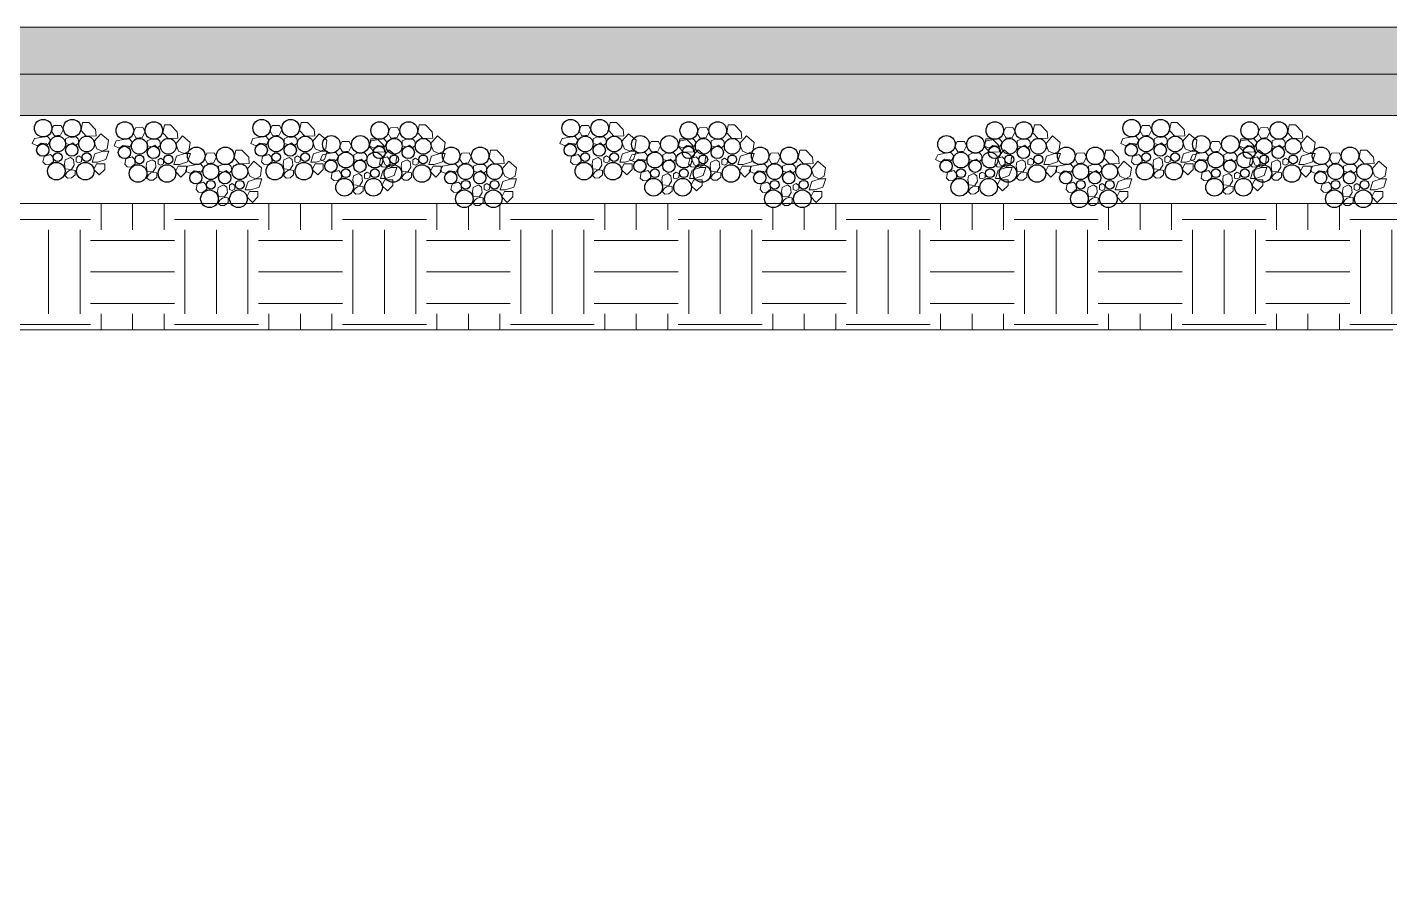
# Model space of a CAD drawing. Header units: feet. Extents: x -21894 to -15366, y -14204 to -9109.
# Drawn here: x -21274.703 to -21272.771, y -11071.77 to -11070.549 of the extents above; entities that cross this region are included whole.
import ezdxf

# ---------------------------------------------------------------- set-up
doc = ezdxf.new("R2010")
doc.units = ezdxf.units.FT
doc.header["$MEASUREMENT"] = 0
doc.linetypes.add('CENTERX2', pattern=[4, 2.5, -0.5, 0.5, -0.5])
doc.layers.get('0').update_dxf_attribs({"color": 4, "linetype": 'CENTERX2', "lineweight": 5})
for name, color, linetype, lineweight in [('dim', 3, 'Continuous', 5), ('GRAVEL2', 4, 'CENTERX2', 5), ('hatch1', 9, 'CENTERX2', 5), ('hatch2', 6, 'CENTERX2', 5), ('pipe', 4, 'Continuous', 5), ('wall', 7, 'Continuous', 9), ('wall-outside', 7, 'Continuous', 13)]:
    doc.layers.add(name, color=color, linetype=linetype, lineweight=lineweight)
doc.layers.add('GRAVEL1', color=8, linetype='Continuous')

# ---------------------------------------------------------------- blocks, each defined once
blk = doc.blocks.new('STONE')
at = {"layer": 'GRAVEL1'}
for centre, radius in [((-0.598, 0.796), 0.399), ((0.717, 0.796), 0.399), ((-0.618, -0.199), 0.279), ((0.06, 0.08), 0.359), ((0.697, -0.199), 0.279), ((1.375, 0.08), 0.359), ((0.06, -0.517), 0.199), ((1.375, -0.517), 0.199), ((0, -1.154), 0.399), ((1.315, -1.154), 0.399)]:
    blk.add_circle(centre, radius, dxfattribs=at)

msp = doc.modelspace()

# ---------------------------------------------------------------- hatches: boundary and pattern name
at = {"layer": 'hatch1'}
h = msp.add_hatch(dxfattribs=at)
h.set_pattern_fill('AR-CONC', color=256, scale=0.01875)
h.set_pattern_definition([(50, (-5378.38912, -2181.08653), (0.1344877209, -0.011766151), [0.0140626502, -0.1546891525]), (355, (-5378.38912, -2181.08653), (-0.026016153, 0.1410375317), [0.0112501202, -0.123751322]), (100.4514445, (-5378.37791, -2181.08751), (0.1084715675, 0.1292713793), [0.0119514137, -0.1314655504]), (46.1842, (-5378.38912, -2181.04903), (0.2001098872, -0.0310351967), [0.0210939753, -0.2320337288]), (96.6356355, (-5378.37244, -2181.05162), (0.175250987, 0.1826491888), [0.0179271306, -0.1971984366]), (351.184164, (-5378.38912, -2181.04903), (0.1752509869, 0.1826491887), [0.0168751803, -0.1856269832]), (21, (-5378.37037, -2181.05841), (0.1119212679, -0.07549184846), [0.0140626502, -0.1546891525]), (326, (-5378.37037, -2181.05841), (0.0456221121, 0.1359670859), [0.0112501202, -0.123751322]), (71.4514447, (-5378.36104, -2181.0647), (0.1575433786, 0.0604752372), [0.0119514133, -0.1314655504]), (37.5, (-5378.38912, -2181.086534), (0.00227999723, 0.06241826439), [0, -0.12225130598, 0, -0.12562634203, 0, -0.124220077]), (7.5, (-5378.38912, -2181.086534), (0.0493260652, 0.073952986), [0, -0.07162576516, 0, -0.11943877593, 0, -0.04734425577]), (327.5, (-5378.43093, -2181.086534), (0.10009277605, -0.00422908363), [0, -0.04687550076, 0, -0.14625156236, 0, -0.19406457314]), (317.5, (-5378.44968, -2181.08653), (0.1093485749, 0.0187698847), [0, -0.060938151, 0, -0.09712603757, 0, -0.13781397223])])
h.paths.add_polyline_path([(-21271.16903, -11070.54861), (-21276.30776, -11070.54861), (-21276.30776, -11070.61501), (-21271.16903, -11070.61501)])
h.paths.add_polyline_path([(-21276.30776, -11070.61501), (-21276.30776, -11070.67361), (-21271.6749, -11070.67361), (-21271.55771, -11070.7908), (-21271.55771, -11071.23611), (-21271.0577, -11071.23611), (-21271.0577, -11070.61501)])
h.paths.add_polyline_path([(-21271.41318, -11070.78494, -1), (-21271.44443, -11070.78494, -1)], flags=16)
h.paths.add_polyline_path([(-21271.13192, -11070.78494, -1), (-21271.16317, -11070.78494, -1)], flags=16)
h.paths.add_polyline_path([(-21271.41318, -11071.02517, -1), (-21271.44443, -11071.02517, -1)], flags=16)
h.paths.add_polyline_path([(-21271.13192, -11071.02517, -1), (-21271.16317, -11071.02517, -1)], flags=16)
at = {"layer": 'hatch2'}
h = msp.add_hatch(dxfattribs=at)
h.set_pattern_fill('EARTH', color=256, scale=0.476138)
h.set_pattern_definition([(0, (-5378.38912, -2181.08653), (0.1190345, 0.1190345), [0.1190345, -0.1190345]), (0, (-5378.38912, -2181.0419), (0.1190345, 0.1190345), [0.1190345, -0.1190345]), (0, (-5378.38912, -2180.99726), (0.1190345, 0.1190345), [0.1190345, -0.1190345]), (90, (-5378.37424, -2180.98238), (-0.1190345, 0.1190345), [0.1190345, -0.1190345]), (90, (-5378.3296, -2180.98238), (-0.1190345, 0.1190345), [0.1190345, -0.1190345]), (90, (-5378.28496, -2180.98238), (-0.1190345, 0.1190345), [0.1190345, -0.1190345])])
h.paths.add_polyline_path([(-21271.55771, -11070.79861), (-21272.08412, -11070.79861, -0.5390924), (-21272.10492, -11070.79861), (-21272.11093, -11070.79861), (-21272.11716, -11070.80373), (-21272.12275, -11070.79861), (-21272.12521, -11070.79861, -0.5390924), (-21272.14602, -11070.79861), (-21272.44543, -11070.79861, -0.5390924), (-21272.46624, -11070.79861), (-21272.47225, -11070.79861), (-21272.47847, -11070.80373), (-21272.48407, -11070.79861), (-21272.48653, -11070.79861, -0.5390924), (-21272.50733, -11070.79861), (-21272.79846, -11070.79861, -0.5390924), (-21272.81927, -11070.79861), (-21272.82528, -11070.79861), (-21272.83151, -11070.80373), (-21272.8371, -11070.79861), (-21272.83956, -11070.79861, -0.5390924), (-21272.86037, -11070.79861), (-21273.15978, -11070.79861, -0.5390924), (-21273.18058, -11070.79861), (-21273.18659, -11070.79861), (-21273.19282, -11070.80373), (-21273.19842, -11070.79861), (-21273.20087, -11070.79861, -0.5390924), (-21273.22168, -11070.79861), (-21273.5937, -11070.79861, -0.5390924), (-21273.6145, -11070.79861), (-21273.62051, -11070.79861), (-21273.62674, -11070.80373), (-21273.63234, -11070.79861), (-21273.63479, -11070.79861, -0.5390924), (-21273.6556, -11070.79861), (-21274.03183, -11070.79861, -0.5390924), (-21274.05264, -11070.79861), (-21274.05865, -11070.79861), (-21274.06487, -11070.80373), (-21274.07047, -11070.79861), (-21274.07293, -11070.79861, -0.5390924), (-21274.09373, -11070.79861), (-21274.39315, -11070.79861, -0.5390924), (-21274.41395, -11070.79861), (-21274.41996, -11070.79861), (-21274.42619, -11070.80373), (-21274.43178, -11070.79861), (-21274.43424, -11070.79861, -0.5390924), (-21274.45505, -11070.79861), (-21274.77981, -11070.79861, -0.5390924), (-21274.80062, -11070.79861), (-21274.80663, -11070.79861), (-21274.81285, -11070.80373), (-21274.81845, -11070.79861), (-21274.82091, -11070.79861, -0.5390924), (-21274.84171, -11070.79861), (-21275.23485, -11070.79861, -0.5390924), (-21275.25565, -11070.79861), (-21275.26166, -11070.79861), (-21275.26789, -11070.80373), (-21275.27349, -11070.79861), (-21275.27594, -11070.79861, -0.5390924), (-21275.29675, -11070.79861), (-21275.59616, -11070.79861, -0.5390924), (-21275.61697, -11070.79861), (-21275.62298, -11070.79861), (-21275.62921, -11070.80373), (-21275.6348, -11070.79861), (-21275.63726, -11070.79861, -0.5390924), (-21275.65807, -11070.79861), (-21275.91912, -11070.79861, -0.5390924), (-21275.93992, -11070.79861), (-21275.94593, -11070.79861), (-21275.95216, -11070.80373), (-21275.95775, -11070.79861), (-21275.96021, -11070.79861, -0.5390924), (-21275.98102, -11070.79861), (-21276.30776, -11070.79861), (-21276.30776, -11070.97745), (-21272.76692, -11070.97745), (-21272.32996, -11071.76979), (-21269.72385, -11071.76979), (-21269.72385, -11071.10179), (-21270.13309, -11070.75551), (-21271.0577, -11070.57556), (-21271.0577, -11071.23611), (-21271.55771, -11071.23611)])

# ---------------------------------------------------------------- linework, layer by layer
at = {"layer": 'dim'}
for p, q in [((-21276.30776, -11070.79861), (-21271.55771, -11070.79861)), ((-21272.86555, -11070.79861), (-21274.62024, -11070.79861))]:
    msp.add_line(p, q, dxfattribs=at)
at = {"layer": 'GRAVEL2'}
for points in [[(-21274.61921, -11070.70295), (-21274.62661, -11070.69513), (-21274.62443, -11070.68382), (-21274.61573, -11070.68382), (-21274.60615, -11070.69339), (-21274.60528, -11070.70252)], [(-21274.30936, -11070.70295), (-21274.31676, -11070.69513), (-21274.31459, -11070.68382), (-21274.30588, -11070.68382), (-21274.2963, -11070.69339), (-21274.29543, -11070.70252)], [(-21273.87123, -11070.70295), (-21273.87863, -11070.69513), (-21273.87645, -11070.68382), (-21273.86775, -11070.68382), (-21273.85817, -11070.69339), (-21273.8573, -11070.70252)], [(-21273.076, -11070.70295), (-21273.0834, -11070.69513), (-21273.08122, -11070.68382), (-21273.07251, -11070.68382), (-21273.06294, -11070.69339), (-21273.06207, -11070.70252)], [(-21274.6819, -11070.70426), (-21274.69278, -11070.70643), (-21274.69583, -11070.71339), (-21274.68843, -11070.71686), (-21274.6832, -11070.71295), (-21274.6758, -11070.71382), (-21274.67363, -11070.71513), (-21274.67014, -11070.70817), (-21274.67406, -11070.70339)], [(-21274.65502, -11070.68768), (-21274.66535, -11070.68773), (-21274.66884, -11070.69513), (-21274.66448, -11070.70252), (-21274.65578, -11070.70165), (-21274.65186, -11070.69382)], [(-21274.59875, -11070.69947), (-21274.60833, -11070.71078), (-21274.60441, -11070.72078), (-21274.59657, -11070.72426), (-21274.58961, -11070.72078), (-21274.58787, -11070.7086)], [(-21274.53914, -11070.69094), (-21274.54947, -11070.691), (-21274.55296, -11070.69839), (-21274.5486, -11070.70578), (-21274.5399, -11070.70491), (-21274.53598, -11070.69708)], [(-21274.50333, -11070.70621), (-21274.51073, -11070.69839), (-21274.50855, -11070.68708), (-21274.49985, -11070.68708), (-21274.49027, -11070.69665), (-21274.4894, -11070.70578)], [(-21274.48287, -11070.70274), (-21274.49244, -11070.71404), (-21274.48853, -11070.72404), (-21274.48069, -11070.72752), (-21274.47373, -11070.72404), (-21274.47198, -11070.71187)], [(-21274.37205, -11070.70426), (-21274.38294, -11070.70643), (-21274.38598, -11070.71339), (-21274.37858, -11070.71686), (-21274.37336, -11070.71295), (-21274.36596, -11070.71382), (-21274.36378, -11070.71513), (-21274.3603, -11070.70817), (-21274.36422, -11070.70339)], [(-21274.34517, -11070.68768), (-21274.35551, -11070.68773), (-21274.35899, -11070.69513), (-21274.35464, -11070.70252), (-21274.34593, -11070.70165), (-21274.34201, -11070.69382)], [(-21274.2889, -11070.69947), (-21274.29848, -11070.71078), (-21274.29456, -11070.72078), (-21274.28673, -11070.72426), (-21274.27976, -11070.72078), (-21274.27802, -11070.7086)], [(-21274.17782, -11070.69094), (-21274.18816, -11070.691), (-21274.19164, -11070.69839), (-21274.18729, -11070.70578), (-21274.17858, -11070.70491), (-21274.17466, -11070.69708)], [(-21274.14201, -11070.70621), (-21274.14941, -11070.69839), (-21274.14724, -11070.68708), (-21274.13853, -11070.68708), (-21274.12895, -11070.69665), (-21274.12808, -11070.70578)], [(-21274.12155, -11070.70274), (-21274.13113, -11070.71404), (-21274.12721, -11070.72404), (-21274.11938, -11070.72752), (-21274.11241, -11070.72404), (-21274.11067, -11070.71187)], [(-21273.93392, -11070.70426), (-21273.9448, -11070.70643), (-21273.94785, -11070.71339), (-21273.94045, -11070.71686), (-21273.93522, -11070.71295), (-21273.92782, -11070.71382), (-21273.92565, -11070.71513), (-21273.92216, -11070.70817), (-21273.92608, -11070.70339)], [(-21273.90704, -11070.68768), (-21273.91738, -11070.68773), (-21273.92086, -11070.69513), (-21273.9165, -11070.70252), (-21273.9078, -11070.70165), (-21273.90388, -11070.69382)], [(-21273.85077, -11070.69947), (-21273.86035, -11070.71078), (-21273.85643, -11070.72078), (-21273.84859, -11070.72426), (-21273.84163, -11070.72078), (-21273.83989, -11070.7086)], [(-21273.73969, -11070.69094), (-21273.75002, -11070.691), (-21273.75351, -11070.69839), (-21273.74915, -11070.70578), (-21273.74045, -11070.70491), (-21273.73653, -11070.69708)], [(-21273.70388, -11070.70621), (-21273.71128, -11070.69839), (-21273.7091, -11070.68708), (-21273.7004, -11070.68708), (-21273.69082, -11070.69665), (-21273.68995, -11070.70578)], [(-21273.68342, -11070.70274), (-21273.693, -11070.71404), (-21273.68908, -11070.72404), (-21273.68124, -11070.72752), (-21273.67428, -11070.72404), (-21273.67253, -11070.71187)], [(-21273.30577, -11070.69094), (-21273.3161, -11070.691), (-21273.31959, -11070.69839), (-21273.31523, -11070.70578), (-21273.30653, -11070.70491), (-21273.30261, -11070.69708)], [(-21273.26996, -11070.70621), (-21273.27736, -11070.69839), (-21273.27518, -11070.68708), (-21273.26648, -11070.68708), (-21273.2569, -11070.69665), (-21273.25603, -11070.70578)], [(-21273.2495, -11070.70274), (-21273.25908, -11070.71404), (-21273.25516, -11070.72404), (-21273.24732, -11070.72752), (-21273.24036, -11070.72404), (-21273.23862, -11070.71187)], [(-21273.13868, -11070.70426), (-21273.14957, -11070.70643), (-21273.15261, -11070.71339), (-21273.14521, -11070.71686), (-21273.13999, -11070.71295), (-21273.13259, -11070.71382), (-21273.13041, -11070.71513), (-21273.12693, -11070.70817), (-21273.13085, -11070.70339)], [(-21273.1118, -11070.68768), (-21273.12214, -11070.68773), (-21273.12562, -11070.69513), (-21273.12127, -11070.70252), (-21273.11256, -11070.70165), (-21273.10865, -11070.69382)], [(-21273.05554, -11070.69947), (-21273.06511, -11070.71078), (-21273.06119, -11070.72078), (-21273.05336, -11070.72426), (-21273.04639, -11070.72078), (-21273.04465, -11070.7086)], [(-21272.94445, -11070.69094), (-21272.95479, -11070.691), (-21272.95827, -11070.69839), (-21272.95392, -11070.70578), (-21272.94521, -11070.70491), (-21272.94129, -11070.69708)], [(-21272.90864, -11070.70621), (-21272.91605, -11070.69839), (-21272.91387, -11070.68708), (-21272.90516, -11070.68708), (-21272.89558, -11070.69665), (-21272.89471, -11070.70578)], [(-21272.88818, -11070.70274), (-21272.89776, -11070.71404), (-21272.89384, -11070.72404), (-21272.88601, -11070.72752), (-21272.87904, -11070.72404), (-21272.8773, -11070.71187)], [(-21274.64306, -11070.7039), (-21274.64874, -11070.70655), (-21274.64856, -11070.71336), (-21274.64287, -11070.71468), (-21274.63813, -11070.7126), (-21274.63396, -11070.7162), (-21274.62979, -11070.7126), (-21274.63074, -11070.70692), (-21274.63358, -11070.7039), (-21274.64003, -11070.70465)], [(-21274.56602, -11070.70752), (-21274.5769, -11070.70969), (-21274.57995, -11070.71665), (-21274.57255, -11070.72013), (-21274.56732, -11070.71621), (-21274.55992, -11070.71708), (-21274.55774, -11070.71839), (-21274.55426, -11070.71143), (-21274.55818, -11070.70665)], [(-21274.52718, -11070.70716), (-21274.53286, -11070.70981), (-21274.53267, -11070.71662), (-21274.52699, -11070.71795), (-21274.52225, -11070.71587), (-21274.51808, -11070.71946), (-21274.51391, -11070.71587), (-21274.51486, -11070.71019), (-21274.5177, -11070.70716), (-21274.52415, -11070.70792)], [(-21274.40211, -11070.74209), (-21274.40951, -11070.73427), (-21274.40734, -11070.72296), (-21274.39863, -11070.72296), (-21274.38905, -11070.73253), (-21274.38818, -11070.74166)], [(-21274.33321, -11070.7039), (-21274.3389, -11070.70655), (-21274.33871, -11070.71336), (-21274.33302, -11070.71468), (-21274.32829, -11070.7126), (-21274.32412, -11070.7162), (-21274.31995, -11070.7126), (-21274.3209, -11070.70692), (-21274.32374, -11070.7039), (-21274.33018, -11070.70465)], [(-21274.24638, -11070.71051), (-21274.25672, -11070.71057), (-21274.2602, -11070.71796), (-21274.25585, -11070.72535), (-21274.24714, -11070.72448), (-21274.24322, -11070.71665)], [(-21274.2047, -11070.70752), (-21274.21558, -11070.70969), (-21274.21863, -11070.71665), (-21274.21123, -11070.72013), (-21274.20601, -11070.71621), (-21274.19861, -11070.71708), (-21274.19643, -11070.71839), (-21274.19295, -11070.71143), (-21274.19686, -11070.70665)], [(-21274.21057, -11070.72578), (-21274.21798, -11070.71796), (-21274.2158, -11070.70665), (-21274.20709, -11070.70665), (-21274.19751, -11070.71622), (-21274.19664, -11070.72535)], [(-21274.19011, -11070.72231), (-21274.19969, -11070.73361), (-21274.19577, -11070.74361), (-21274.18794, -11070.74709), (-21274.18097, -11070.74361), (-21274.17923, -11070.73144)], [(-21274.16586, -11070.70716), (-21274.17155, -11070.70981), (-21274.17136, -11070.71662), (-21274.16567, -11070.71795), (-21274.16094, -11070.71587), (-21274.15677, -11070.71946), (-21274.1526, -11070.71587), (-21274.15355, -11070.71019), (-21274.15639, -11070.70716), (-21274.16283, -11070.70792)], [(-21274.0408, -11070.74209), (-21274.0482, -11070.73427), (-21274.04602, -11070.72296), (-21274.03732, -11070.72296), (-21274.02774, -11070.73253), (-21274.02687, -11070.74166)], [(-21273.89508, -11070.7039), (-21273.90077, -11070.70655), (-21273.90058, -11070.71336), (-21273.89489, -11070.71468), (-21273.89015, -11070.7126), (-21273.88598, -11070.7162), (-21273.88182, -11070.7126), (-21273.88276, -11070.70692), (-21273.88561, -11070.7039), (-21273.89205, -11070.70465)], [(-21273.80825, -11070.71051), (-21273.81859, -11070.71057), (-21273.82207, -11070.71796), (-21273.81772, -11070.72535), (-21273.80901, -11070.72448), (-21273.80509, -11070.71665)], [(-21273.76657, -11070.70752), (-21273.77745, -11070.70969), (-21273.7805, -11070.71665), (-21273.7731, -11070.72013), (-21273.76787, -11070.71621), (-21273.76047, -11070.71708), (-21273.7583, -11070.71839), (-21273.75481, -11070.71143), (-21273.75873, -11070.70665)], [(-21273.77244, -11070.72578), (-21273.77984, -11070.71796), (-21273.77766, -11070.70665), (-21273.76896, -11070.70665), (-21273.75938, -11070.71622), (-21273.75851, -11070.72535)], [(-21273.75198, -11070.72231), (-21273.76156, -11070.73361), (-21273.75764, -11070.74361), (-21273.7498, -11070.74709), (-21273.74284, -11070.74361), (-21273.7411, -11070.73144)], [(-21273.72773, -11070.70716), (-21273.73341, -11070.70981), (-21273.73322, -11070.71662), (-21273.72754, -11070.71795), (-21273.7228, -11070.71587), (-21273.71863, -11070.71946), (-21273.71446, -11070.71587), (-21273.71541, -11070.71019), (-21273.71825, -11070.70716), (-21273.7247, -11070.70792)], [(-21273.60266, -11070.74209), (-21273.61007, -11070.73427), (-21273.60789, -11070.72296), (-21273.59918, -11070.72296), (-21273.5896, -11070.73253), (-21273.58873, -11070.74166)], [(-21273.37433, -11070.71051), (-21273.38467, -11070.71057), (-21273.38815, -11070.71796), (-21273.3838, -11070.72535), (-21273.37509, -11070.72448), (-21273.37117, -11070.71665)], [(-21273.33265, -11070.70752), (-21273.34353, -11070.70969), (-21273.34658, -11070.71665), (-21273.33918, -11070.72013), (-21273.33395, -11070.71621), (-21273.32655, -11070.71708), (-21273.32438, -11070.71839), (-21273.32089, -11070.71143), (-21273.32481, -11070.70665)], [(-21273.33852, -11070.72578), (-21273.34592, -11070.71796), (-21273.34375, -11070.70665), (-21273.33504, -11070.70665), (-21273.32546, -11070.71622), (-21273.32459, -11070.72535)], [(-21273.31806, -11070.72231), (-21273.32764, -11070.73361), (-21273.32372, -11070.74361), (-21273.31588, -11070.74709), (-21273.30892, -11070.74361), (-21273.30718, -11070.73144)], [(-21273.29381, -11070.70716), (-21273.29949, -11070.70981), (-21273.29931, -11070.71662), (-21273.29362, -11070.71795), (-21273.28888, -11070.71587), (-21273.28471, -11070.71946), (-21273.28054, -11070.71587), (-21273.28149, -11070.71019), (-21273.28433, -11070.70716), (-21273.29078, -11070.70792)], [(-21273.16875, -11070.74209), (-21273.17615, -11070.73427), (-21273.17397, -11070.72296), (-21273.16526, -11070.72296), (-21273.15569, -11070.73253), (-21273.15481, -11070.74166)], [(-21273.09985, -11070.7039), (-21273.10553, -11070.70655), (-21273.10534, -11070.71336), (-21273.09966, -11070.71468), (-21273.09492, -11070.7126), (-21273.09075, -11070.7162), (-21273.08658, -11070.7126), (-21273.08753, -11070.70692), (-21273.09037, -11070.7039), (-21273.09681, -11070.70465)], [(-21273.01301, -11070.71051), (-21273.02335, -11070.71057), (-21273.02683, -11070.71796), (-21273.02248, -11070.72535), (-21273.01377, -11070.72448), (-21273.00986, -11070.71665)], [(-21272.97133, -11070.70752), (-21272.98222, -11070.70969), (-21272.98526, -11070.71665), (-21272.97786, -11070.72013), (-21272.97264, -11070.71621), (-21272.96524, -11070.71708), (-21272.96306, -11070.71839), (-21272.95958, -11070.71143), (-21272.9635, -11070.70665)], [(-21272.97721, -11070.72578), (-21272.98461, -11070.71796), (-21272.98243, -11070.70665), (-21272.97372, -11070.70665), (-21272.96415, -11070.71622), (-21272.96328, -11070.72535)], [(-21272.95675, -11070.72231), (-21272.96632, -11070.73361), (-21272.96241, -11070.74361), (-21272.95457, -11070.74709), (-21272.9476, -11070.74361), (-21272.94586, -11070.73144)], [(-21272.93249, -11070.70716), (-21272.93818, -11070.70981), (-21272.93799, -11070.71662), (-21272.93231, -11070.71795), (-21272.92757, -11070.71587), (-21272.9234, -11070.71946), (-21272.91923, -11070.71587), (-21272.92018, -11070.71019), (-21272.92302, -11070.70716), (-21272.92946, -11070.70792)], [(-21272.80743, -11070.74209), (-21272.81483, -11070.73427), (-21272.81265, -11070.72296), (-21272.80395, -11070.72296), (-21272.79437, -11070.73253), (-21272.7935, -11070.74166)], [(-21274.67008, -11070.72896), (-21274.67916, -11070.73189), (-21274.68063, -11070.7395), (-21274.67711, -11070.74301), (-21274.67154, -11070.7436), (-21274.66568, -11070.73892), (-21274.66685, -11070.73248)], [(-21274.64165, -11070.73306), (-21274.64927, -11070.73657), (-21274.65015, -11070.74214), (-21274.64898, -11070.74916), (-21274.64018, -11070.75004), (-21274.63637, -11070.74389), (-21274.63725, -11070.73628)], [(-21274.62963, -11070.73101), (-21274.63344, -11070.73336), (-21274.63344, -11070.7395), (-21274.62963, -11070.74067), (-21274.62582, -11070.73892), (-21274.62553, -11070.73365)], [(-21274.59533, -11070.72437), (-21274.60705, -11070.72827), (-21274.61096, -11070.73999), (-21274.60315, -11070.73999), (-21274.59143, -11070.73609), (-21274.58752, -11070.72437)], [(-21274.59312, -11070.74222), (-21274.60484, -11070.74222), (-21274.60874, -11070.75003), (-21274.60093, -11070.75784), (-21274.59312, -11070.75003)], [(-21274.55419, -11070.73223), (-21274.56328, -11070.73515), (-21274.56474, -11070.74276), (-21274.56123, -11070.74628), (-21274.55566, -11070.74686), (-21274.5498, -11070.74218), (-21274.55097, -11070.73574)], [(-21274.52577, -11070.73633), (-21274.53339, -11070.73984), (-21274.53427, -11070.7454), (-21274.53309, -11070.75242), (-21274.5243, -11070.7533), (-21274.52049, -11070.74716), (-21274.52137, -11070.73955)], [(-21274.51375, -11070.73428), (-21274.51756, -11070.73662), (-21274.51756, -11070.74276), (-21274.51375, -11070.74394), (-21274.50994, -11070.74218), (-21274.50965, -11070.73691)], [(-21274.47945, -11070.72763), (-21274.49117, -11070.73154), (-21274.49508, -11070.74325), (-21274.48727, -11070.74325), (-21274.47555, -11070.73935), (-21274.47164, -11070.72763)], [(-21274.43792, -11070.72682), (-21274.44826, -11070.72688), (-21274.45174, -11070.73427), (-21274.44739, -11070.74166), (-21274.43868, -11070.74079), (-21274.43476, -11070.73296)], [(-21274.38165, -11070.73861), (-21274.39123, -11070.74992), (-21274.38731, -11070.75992), (-21274.37948, -11070.7634), (-21274.37251, -11070.75992), (-21274.37077, -11070.74775)], [(-21274.36023, -11070.72896), (-21274.36932, -11070.73189), (-21274.37078, -11070.7395), (-21274.36726, -11070.74301), (-21274.3617, -11070.7436), (-21274.35583, -11070.73892), (-21274.35701, -11070.73248)], [(-21274.3318, -11070.73306), (-21274.33942, -11070.73657), (-21274.3403, -11070.74214), (-21274.33913, -11070.74916), (-21274.33034, -11070.75004), (-21274.32653, -11070.74389), (-21274.32741, -11070.73628)], [(-21274.31979, -11070.73101), (-21274.3236, -11070.73336), (-21274.3236, -11070.7395), (-21274.31979, -11070.74067), (-21274.31598, -11070.73892), (-21274.31569, -11070.73365)], [(-21274.28549, -11070.72437), (-21274.29721, -11070.72827), (-21274.30111, -11070.73999), (-21274.2933, -11070.73999), (-21274.28158, -11070.73609), (-21274.27768, -11070.72437)], [(-21274.28327, -11070.74222), (-21274.29499, -11070.74222), (-21274.2989, -11070.75003), (-21274.29108, -11070.75784), (-21274.28327, -11070.75003)], [(-21274.27326, -11070.72709), (-21274.28415, -11070.72926), (-21274.28719, -11070.73622), (-21274.27979, -11070.7397), (-21274.27457, -11070.73578), (-21274.26717, -11070.73665), (-21274.26499, -11070.73796), (-21274.26151, -11070.731), (-21274.26543, -11070.72622)], [(-21274.23442, -11070.72673), (-21274.24011, -11070.72938), (-21274.23992, -11070.73619), (-21274.23424, -11070.73752), (-21274.2295, -11070.73544), (-21274.22533, -11070.73903), (-21274.22116, -11070.73544), (-21274.22211, -11070.72976), (-21274.22495, -11070.72673), (-21274.23139, -11070.72749)], [(-21274.19288, -11070.73223), (-21274.20196, -11070.73515), (-21274.20343, -11070.74276), (-21274.19991, -11070.74628), (-21274.19434, -11070.74686), (-21274.18848, -11070.74218), (-21274.18966, -11070.73574)], [(-21274.16445, -11070.73633), (-21274.17207, -11070.73984), (-21274.17295, -11070.7454), (-21274.17178, -11070.75242), (-21274.16299, -11070.7533), (-21274.15918, -11070.74716), (-21274.16006, -11070.73955)], [(-21274.15244, -11070.73428), (-21274.15625, -11070.73662), (-21274.15625, -11070.74276), (-21274.15244, -11070.74394), (-21274.14863, -11070.74218), (-21274.14833, -11070.73691)], [(-21274.11814, -11070.72763), (-21274.12986, -11070.73154), (-21274.13376, -11070.74325), (-21274.12595, -11070.74325), (-21274.11423, -11070.73935), (-21274.11033, -11070.72763)], [(-21274.07661, -11070.72682), (-21274.08694, -11070.72688), (-21274.09043, -11070.73427), (-21274.08607, -11070.74166), (-21274.07737, -11070.74079), (-21274.07345, -11070.73296)], [(-21274.02034, -11070.73861), (-21274.02992, -11070.74992), (-21274.026, -11070.75992), (-21274.01816, -11070.7634), (-21274.0112, -11070.75992), (-21274.00946, -11070.74775)], [(-21273.9221, -11070.72896), (-21273.93118, -11070.73189), (-21273.93265, -11070.7395), (-21273.92913, -11070.74301), (-21273.92356, -11070.7436), (-21273.9177, -11070.73892), (-21273.91887, -11070.73248)], [(-21273.89367, -11070.73306), (-21273.90129, -11070.73657), (-21273.90217, -11070.74214), (-21273.901, -11070.74916), (-21273.8922, -11070.75004), (-21273.88839, -11070.74389), (-21273.88927, -11070.73628)], [(-21273.88165, -11070.73101), (-21273.88546, -11070.73336), (-21273.88546, -11070.7395), (-21273.88165, -11070.74067), (-21273.87784, -11070.73892), (-21273.87755, -11070.73365)], [(-21273.84735, -11070.72437), (-21273.85907, -11070.72827), (-21273.86298, -11070.73999), (-21273.85517, -11070.73999), (-21273.84345, -11070.73609), (-21273.83954, -11070.72437)], [(-21273.84514, -11070.74222), (-21273.85686, -11070.74222), (-21273.86076, -11070.75003), (-21273.85295, -11070.75784), (-21273.84514, -11070.75003)], [(-21273.83513, -11070.72709), (-21273.84601, -11070.72926), (-21273.84906, -11070.73622), (-21273.84166, -11070.7397), (-21273.83643, -11070.73578), (-21273.82903, -11070.73665), (-21273.82686, -11070.73796), (-21273.82337, -11070.731), (-21273.82729, -11070.72622)], [(-21273.79629, -11070.72673), (-21273.80198, -11070.72938), (-21273.80179, -11070.73619), (-21273.7961, -11070.73752), (-21273.79136, -11070.73544), (-21273.78719, -11070.73903), (-21273.78303, -11070.73544), (-21273.78397, -11070.72976), (-21273.78682, -11070.72673), (-21273.79326, -11070.72749)], [(-21273.75475, -11070.73223), (-21273.76383, -11070.73515), (-21273.7653, -11070.74276), (-21273.76178, -11070.74628), (-21273.75621, -11070.74686), (-21273.75035, -11070.74218), (-21273.75152, -11070.73574)], [(-21273.72632, -11070.73633), (-21273.73394, -11070.73984), (-21273.73482, -11070.7454), (-21273.73364, -11070.75242), (-21273.72485, -11070.7533), (-21273.72104, -11070.74716), (-21273.72192, -11070.73955)], [(-21273.7143, -11070.73428), (-21273.71811, -11070.73662), (-21273.71811, -11070.74276), (-21273.7143, -11070.74394), (-21273.71049, -11070.74218), (-21273.7102, -11070.73691)], [(-21273.68, -11070.72763), (-21273.69172, -11070.73154), (-21273.69563, -11070.74325), (-21273.68782, -11070.74325), (-21273.6761, -11070.73935), (-21273.67219, -11070.72763)], [(-21273.63847, -11070.72682), (-21273.64881, -11070.72688), (-21273.65229, -11070.73427), (-21273.64794, -11070.74166), (-21273.63923, -11070.74079), (-21273.63531, -11070.73296)], [(-21273.5822, -11070.73861), (-21273.59178, -11070.74992), (-21273.58786, -11070.75992), (-21273.58003, -11070.7634), (-21273.57306, -11070.75992), (-21273.57132, -11070.74775)], [(-21273.40121, -11070.72709), (-21273.41209, -11070.72926), (-21273.41514, -11070.73622), (-21273.40774, -11070.7397), (-21273.40252, -11070.73578), (-21273.39511, -11070.73665), (-21273.39294, -11070.73796), (-21273.38946, -11070.731), (-21273.39337, -11070.72622)], [(-21273.36237, -11070.72673), (-21273.36806, -11070.72938), (-21273.36787, -11070.73619), (-21273.36218, -11070.73752), (-21273.35744, -11070.73544), (-21273.35328, -11070.73903), (-21273.34911, -11070.73544), (-21273.35005, -11070.72976), (-21273.3529, -11070.72673), (-21273.35934, -11070.72749)], [(-21273.32083, -11070.73223), (-21273.32991, -11070.73515), (-21273.33138, -11070.74276), (-21273.32786, -11070.74628), (-21273.32229, -11070.74686), (-21273.31643, -11070.74218), (-21273.3176, -11070.73574)], [(-21273.2924, -11070.73633), (-21273.30002, -11070.73984), (-21273.3009, -11070.7454), (-21273.29973, -11070.75242), (-21273.29093, -11070.7533), (-21273.28712, -11070.74716), (-21273.288, -11070.73955)], [(-21273.28038, -11070.73428), (-21273.28419, -11070.73662), (-21273.28419, -11070.74276), (-21273.28038, -11070.74394), (-21273.27657, -11070.74218), (-21273.27628, -11070.73691)], [(-21273.24608, -11070.72763), (-21273.2578, -11070.73154), (-21273.26171, -11070.74325), (-21273.2539, -11070.74325), (-21273.24218, -11070.73935), (-21273.23827, -11070.72763)], [(-21273.20455, -11070.72682), (-21273.21489, -11070.72688), (-21273.21837, -11070.73427), (-21273.21402, -11070.74166), (-21273.20531, -11070.74079), (-21273.2014, -11070.73296)], [(-21273.14828, -11070.73861), (-21273.15786, -11070.74992), (-21273.15394, -11070.75992), (-21273.14611, -11070.7634), (-21273.13914, -11070.75992), (-21273.1374, -11070.74775)], [(-21273.12686, -11070.72896), (-21273.13595, -11070.73189), (-21273.13741, -11070.7395), (-21273.1339, -11070.74301), (-21273.12833, -11070.7436), (-21273.12247, -11070.73892), (-21273.12364, -11070.73248)], [(-21273.09844, -11070.73306), (-21273.10605, -11070.73657), (-21273.10693, -11070.74214), (-21273.10576, -11070.74916), (-21273.09697, -11070.75004), (-21273.09316, -11070.74389), (-21273.09404, -11070.73628)], [(-21273.08642, -11070.73101), (-21273.09023, -11070.73336), (-21273.09023, -11070.7395), (-21273.08642, -11070.74067), (-21273.08261, -11070.73892), (-21273.08232, -11070.73365)], [(-21273.05212, -11070.72437), (-21273.06384, -11070.72827), (-21273.06775, -11070.73999), (-21273.05993, -11070.73999), (-21273.04821, -11070.73609), (-21273.04431, -11070.72437)], [(-21273.0499, -11070.74222), (-21273.06162, -11070.74222), (-21273.06553, -11070.75003), (-21273.05772, -11070.75784), (-21273.0499, -11070.75003)], [(-21273.03989, -11070.72709), (-21273.05078, -11070.72926), (-21273.05382, -11070.73622), (-21273.04642, -11070.7397), (-21273.0412, -11070.73578), (-21273.0338, -11070.73665), (-21273.03162, -11070.73796), (-21273.02814, -11070.731), (-21273.03206, -11070.72622)], [(-21273.00106, -11070.72673), (-21273.00674, -11070.72938), (-21273.00655, -11070.73619), (-21273.00087, -11070.73752), (-21272.99613, -11070.73544), (-21272.99196, -11070.73903), (-21272.98779, -11070.73544), (-21272.98874, -11070.72976), (-21272.99158, -11070.72673), (-21272.99802, -11070.72749)], [(-21272.95951, -11070.73223), (-21272.9686, -11070.73515), (-21272.97006, -11070.74276), (-21272.96654, -11070.74628), (-21272.96098, -11070.74686), (-21272.95511, -11070.74218), (-21272.95629, -11070.73574)], [(-21272.93108, -11070.73633), (-21272.9387, -11070.73984), (-21272.93958, -11070.7454), (-21272.93841, -11070.75242), (-21272.92962, -11070.7533), (-21272.92581, -11070.74716), (-21272.92669, -11070.73955)], [(-21272.91907, -11070.73428), (-21272.92288, -11070.73662), (-21272.92288, -11070.74276), (-21272.91907, -11070.74394), (-21272.91526, -11070.74218), (-21272.91497, -11070.73691)], [(-21272.88477, -11070.72763), (-21272.89649, -11070.73154), (-21272.90039, -11070.74325), (-21272.89258, -11070.74325), (-21272.88086, -11070.73935), (-21272.87696, -11070.72763)], [(-21272.84324, -11070.72682), (-21272.85358, -11070.72688), (-21272.85706, -11070.73427), (-21272.85271, -11070.74166), (-21272.844, -11070.74079), (-21272.84008, -11070.73296)], [(-21272.78697, -11070.73861), (-21272.79655, -11070.74992), (-21272.79263, -11070.75992), (-21272.78479, -11070.7634), (-21272.77783, -11070.75992), (-21272.77609, -11070.74775)], [(-21274.6393, -11070.75092), (-21274.64341, -11070.75179), (-21274.64692, -11070.75443), (-21274.64839, -11070.75677), (-21274.64927, -11070.75911), (-21274.64575, -11070.76233), (-21274.64018, -11070.76204), (-21274.6352, -11070.75794), (-21274.6352, -11070.7515)], [(-21274.52342, -11070.75418), (-21274.52753, -11070.75506), (-21274.53104, -11070.75769), (-21274.53251, -11070.76003), (-21274.53339, -11070.76237), (-21274.52987, -11070.76559), (-21274.5243, -11070.7653), (-21274.51932, -11070.7612), (-21274.51932, -11070.75476)], [(-21274.47723, -11070.74548), (-21274.48895, -11070.74548), (-21274.49286, -11070.75329), (-21274.48505, -11070.7611), (-21274.47723, -11070.75329)], [(-21274.4648, -11070.7434), (-21274.47568, -11070.74557), (-21274.47873, -11070.75253), (-21274.47133, -11070.75601), (-21274.46611, -11070.75209), (-21274.45871, -11070.75296), (-21274.45653, -11070.75427), (-21274.45305, -11070.74731), (-21274.45697, -11070.74253)], [(-21274.42596, -11070.74304), (-21274.43165, -11070.74569), (-21274.43146, -11070.7525), (-21274.42577, -11070.75383), (-21274.42104, -11070.75174), (-21274.41687, -11070.75534), (-21274.4127, -11070.75174), (-21274.41365, -11070.74607), (-21274.41649, -11070.74304), (-21274.42293, -11070.7438)], [(-21274.32946, -11070.75092), (-21274.33356, -11070.75179), (-21274.33708, -11070.75443), (-21274.33854, -11070.75677), (-21274.33942, -11070.75911), (-21274.33591, -11070.76233), (-21274.33034, -11070.76204), (-21274.32536, -11070.75794), (-21274.32536, -11070.7515)], [(-21274.26144, -11070.7518), (-21274.27053, -11070.75472), (-21274.27199, -11070.76233), (-21274.26847, -11070.76585), (-21274.26291, -11070.76643), (-21274.25705, -11070.76175), (-21274.25822, -11070.75531)], [(-21274.23301, -11070.75589), (-21274.24063, -11070.75941), (-21274.24151, -11070.76497), (-21274.24034, -11070.77199), (-21274.23155, -11070.77287), (-21274.22774, -11070.76672), (-21274.22862, -11070.75911)], [(-21274.221, -11070.75385), (-21274.22481, -11070.75619), (-21274.22481, -11070.76233), (-21274.221, -11070.7635), (-21274.21719, -11070.76175), (-21274.2169, -11070.75648)], [(-21274.1867, -11070.7472), (-21274.19842, -11070.7511), (-21274.20232, -11070.76282), (-21274.19451, -11070.76282), (-21274.18279, -11070.75892), (-21274.17889, -11070.7472)], [(-21274.16211, -11070.75418), (-21274.16621, -11070.75506), (-21274.16973, -11070.75769), (-21274.17119, -11070.76003), (-21274.17207, -11070.76237), (-21274.16855, -11070.76559), (-21274.16299, -11070.7653), (-21274.158, -11070.7612), (-21274.158, -11070.75476)], [(-21274.11592, -11070.74548), (-21274.12764, -11070.74548), (-21274.13155, -11070.75329), (-21274.12373, -11070.7611), (-21274.11592, -11070.75329)], [(-21274.10349, -11070.7434), (-21274.11437, -11070.74557), (-21274.11742, -11070.75253), (-21274.11002, -11070.75601), (-21274.10479, -11070.75209), (-21274.09739, -11070.75296), (-21274.09522, -11070.75427), (-21274.09173, -11070.74731), (-21274.09565, -11070.74253)], [(-21274.06465, -11070.74304), (-21274.07033, -11070.74569), (-21274.07014, -11070.7525), (-21274.06446, -11070.75383), (-21274.05972, -11070.75174), (-21274.05555, -11070.75534), (-21274.05138, -11070.75174), (-21274.05233, -11070.74607), (-21274.05517, -11070.74304), (-21274.06162, -11070.7438)], [(-21273.89132, -11070.75092), (-21273.89543, -11070.75179), (-21273.89894, -11070.75443), (-21273.90041, -11070.75677), (-21273.90129, -11070.75911), (-21273.89777, -11070.76233), (-21273.8922, -11070.76204), (-21273.88722, -11070.75794), (-21273.88722, -11070.7515)], [(-21273.82331, -11070.7518), (-21273.83239, -11070.75472), (-21273.83386, -11070.76233), (-21273.83034, -11070.76585), (-21273.82477, -11070.76643), (-21273.81891, -11070.76175), (-21273.82008, -11070.75531)], [(-21273.79488, -11070.75589), (-21273.8025, -11070.75941), (-21273.80338, -11070.76497), (-21273.80221, -11070.77199), (-21273.79341, -11070.77287), (-21273.7896, -11070.76672), (-21273.79048, -11070.75911)], [(-21273.78286, -11070.75385), (-21273.78667, -11070.75619), (-21273.78667, -11070.76233), (-21273.78286, -11070.7635), (-21273.77905, -11070.76175), (-21273.77876, -11070.75648)], [(-21273.74857, -11070.7472), (-21273.76028, -11070.7511), (-21273.76419, -11070.76282), (-21273.75638, -11070.76282), (-21273.74466, -11070.75892), (-21273.74075, -11070.7472)], [(-21273.72397, -11070.75418), (-21273.72808, -11070.75506), (-21273.73159, -11070.75769), (-21273.73306, -11070.76003), (-21273.73394, -11070.76237), (-21273.73042, -11070.76559), (-21273.72485, -11070.7653), (-21273.71987, -11070.7612), (-21273.71987, -11070.75476)], [(-21273.67779, -11070.74548), (-21273.6895, -11070.74548), (-21273.69341, -11070.75329), (-21273.6856, -11070.7611), (-21273.67779, -11070.75329)], [(-21273.66535, -11070.7434), (-21273.67624, -11070.74557), (-21273.67928, -11070.75253), (-21273.67188, -11070.75601), (-21273.66666, -11070.75209), (-21273.65926, -11070.75296), (-21273.65708, -11070.75427), (-21273.6536, -11070.74731), (-21273.65752, -11070.74253)], [(-21273.62651, -11070.74304), (-21273.6322, -11070.74569), (-21273.63201, -11070.7525), (-21273.62633, -11070.75383), (-21273.62159, -11070.75174), (-21273.61742, -11070.75534), (-21273.61325, -11070.75174), (-21273.6142, -11070.74607), (-21273.61704, -11070.74304), (-21273.62348, -11070.7438)], [(-21273.38939, -11070.7518), (-21273.39847, -11070.75472), (-21273.39994, -11070.76233), (-21273.39642, -11070.76585), (-21273.39085, -11070.76643), (-21273.38499, -11070.76175), (-21273.38616, -11070.75531)], [(-21273.36096, -11070.75589), (-21273.36858, -11070.75941), (-21273.36946, -11070.76497), (-21273.36829, -11070.77199), (-21273.3595, -11070.77287), (-21273.35569, -11070.76672), (-21273.35656, -11070.75911)], [(-21273.34894, -11070.75385), (-21273.35275, -11070.75619), (-21273.35275, -11070.76233), (-21273.34894, -11070.7635), (-21273.34514, -11070.76175), (-21273.34484, -11070.75648)], [(-21273.31465, -11070.7472), (-21273.32636, -11070.7511), (-21273.33027, -11070.76282), (-21273.32246, -11070.76282), (-21273.31074, -11070.75892), (-21273.30683, -11070.7472)], [(-21273.29005, -11070.75418), (-21273.29416, -11070.75506), (-21273.29767, -11070.75769), (-21273.29914, -11070.76003), (-21273.30002, -11070.76237), (-21273.2965, -11070.76559), (-21273.29093, -11070.7653), (-21273.28595, -11070.7612), (-21273.28595, -11070.75476)], [(-21273.24387, -11070.74548), (-21273.25559, -11070.74548), (-21273.25949, -11070.75329), (-21273.25168, -11070.7611), (-21273.24387, -11070.75329)], [(-21273.23143, -11070.7434), (-21273.24232, -11070.74557), (-21273.24536, -11070.75253), (-21273.23796, -11070.75601), (-21273.23274, -11070.75209), (-21273.22534, -11070.75296), (-21273.22316, -11070.75427), (-21273.21968, -11070.74731), (-21273.2236, -11070.74253)], [(-21273.1926, -11070.74304), (-21273.19828, -11070.74569), (-21273.19809, -11070.7525), (-21273.19241, -11070.75383), (-21273.18767, -11070.75174), (-21273.1835, -11070.75534), (-21273.17933, -11070.75174), (-21273.18028, -11070.74607), (-21273.18312, -11070.74304), (-21273.18956, -11070.7438)], [(-21273.09609, -11070.75092), (-21273.10019, -11070.75179), (-21273.10371, -11070.75443), (-21273.10518, -11070.75677), (-21273.10605, -11070.75911), (-21273.10254, -11070.76233), (-21273.09697, -11070.76204), (-21273.09199, -11070.75794), (-21273.09199, -11070.7515)], [(-21273.02807, -11070.7518), (-21273.03716, -11070.75472), (-21273.03862, -11070.76233), (-21273.03511, -11070.76585), (-21273.02954, -11070.76643), (-21273.02368, -11070.76175), (-21273.02485, -11070.75531)], [(-21272.99965, -11070.75589), (-21273.00727, -11070.75941), (-21273.00814, -11070.76497), (-21273.00697, -11070.77199), (-21272.99818, -11070.77287), (-21272.99437, -11070.76672), (-21272.99525, -11070.75911)], [(-21272.98763, -11070.75385), (-21272.99144, -11070.75619), (-21272.99144, -11070.76233), (-21272.98763, -11070.7635), (-21272.98382, -11070.76175), (-21272.98353, -11070.75648)], [(-21272.95333, -11070.7472), (-21272.96505, -11070.7511), (-21272.96896, -11070.76282), (-21272.96114, -11070.76282), (-21272.94942, -11070.75892), (-21272.94552, -11070.7472)], [(-21272.92874, -11070.75418), (-21272.93284, -11070.75506), (-21272.93636, -11070.75769), (-21272.93782, -11070.76003), (-21272.9387, -11070.76237), (-21272.93519, -11070.76559), (-21272.92962, -11070.7653), (-21272.92464, -11070.7612), (-21272.92464, -11070.75476)], [(-21272.88255, -11070.74548), (-21272.89427, -11070.74548), (-21272.89818, -11070.75329), (-21272.89036, -11070.7611), (-21272.88255, -11070.75329)], [(-21272.87012, -11070.7434), (-21272.881, -11070.74557), (-21272.88405, -11070.75253), (-21272.87665, -11070.75601), (-21272.87142, -11070.75209), (-21272.86402, -11070.75296), (-21272.86185, -11070.75427), (-21272.85836, -11070.74731), (-21272.86228, -11070.74253)], [(-21272.83128, -11070.74304), (-21272.83697, -11070.74569), (-21272.83678, -11070.7525), (-21272.83109, -11070.75383), (-21272.82635, -11070.75174), (-21272.82218, -11070.75534), (-21272.81802, -11070.75174), (-21272.81896, -11070.74607), (-21272.82181, -11070.74304), (-21272.82825, -11070.7438)], [(-21274.45298, -11070.76811), (-21274.46207, -11070.77103), (-21274.46353, -11070.77864), (-21274.46001, -11070.78216), (-21274.45445, -11070.78274), (-21274.44858, -11070.77806), (-21274.44976, -11070.77162)], [(-21274.42455, -11070.7722), (-21274.43217, -11070.77572), (-21274.43305, -11070.78128), (-21274.43188, -11070.7883), (-21274.42309, -11070.78918), (-21274.41928, -11070.78303), (-21274.42016, -11070.77542)], [(-21274.41254, -11070.77016), (-21274.41635, -11070.7725), (-21274.41635, -11070.77864), (-21274.41254, -11070.77981), (-21274.40873, -11070.77806), (-21274.40843, -11070.77279)], [(-21274.37824, -11070.76351), (-21274.38996, -11070.76741), (-21274.39386, -11070.77913), (-21274.38605, -11070.77913), (-21274.37433, -11070.77523), (-21274.37043, -11070.76351)], [(-21274.23067, -11070.77375), (-21274.23477, -11070.77463), (-21274.23829, -11070.77726), (-21274.23975, -11070.7796), (-21274.24063, -11070.78194), (-21274.23712, -11070.78516), (-21274.23155, -11070.78487), (-21274.22657, -11070.78077), (-21274.22657, -11070.77433)], [(-21274.18448, -11070.76505), (-21274.1962, -11070.76505), (-21274.20011, -11070.77286), (-21274.19229, -11070.78067), (-21274.18448, -11070.77286)], [(-21274.09167, -11070.76811), (-21274.10075, -11070.77103), (-21274.10222, -11070.77864), (-21274.0987, -11070.78216), (-21274.09313, -11070.78274), (-21274.08727, -11070.77806), (-21274.08844, -11070.77162)], [(-21274.06324, -11070.7722), (-21274.07086, -11070.77572), (-21274.07174, -11070.78128), (-21274.07056, -11070.7883), (-21274.06177, -11070.78918), (-21274.05796, -11070.78303), (-21274.05884, -11070.77542)], [(-21274.05122, -11070.77016), (-21274.05503, -11070.7725), (-21274.05503, -11070.77864), (-21274.05122, -11070.77981), (-21274.04741, -11070.77806), (-21274.04712, -11070.77279)], [(-21274.01692, -11070.76351), (-21274.02864, -11070.76741), (-21274.03255, -11070.77913), (-21274.02474, -11070.77913), (-21274.01302, -11070.77523), (-21274.00911, -11070.76351)], [(-21273.79254, -11070.77375), (-21273.79664, -11070.77463), (-21273.80015, -11070.77726), (-21273.80162, -11070.7796), (-21273.8025, -11070.78194), (-21273.79898, -11070.78516), (-21273.79341, -11070.78487), (-21273.78843, -11070.78077), (-21273.78843, -11070.77433)], [(-21273.74635, -11070.76505), (-21273.75807, -11070.76505), (-21273.76197, -11070.77286), (-21273.75416, -11070.78067), (-21273.74635, -11070.77286)], [(-21273.65353, -11070.76811), (-21273.66262, -11070.77103), (-21273.66408, -11070.77864), (-21273.66056, -11070.78216), (-21273.655, -11070.78274), (-21273.64914, -11070.77806), (-21273.65031, -11070.77162)], [(-21273.6251, -11070.7722), (-21273.63272, -11070.77572), (-21273.6336, -11070.78128), (-21273.63243, -11070.7883), (-21273.62364, -11070.78918), (-21273.61983, -11070.78303), (-21273.62071, -11070.77542)], [(-21273.61309, -11070.77016), (-21273.6169, -11070.7725), (-21273.6169, -11070.77864), (-21273.61309, -11070.77981), (-21273.60928, -11070.77806), (-21273.60899, -11070.77279)], [(-21273.57879, -11070.76351), (-21273.59051, -11070.76741), (-21273.59441, -11070.77913), (-21273.5866, -11070.77913), (-21273.57488, -11070.77523), (-21273.57098, -11070.76351)], [(-21273.35862, -11070.77375), (-21273.36272, -11070.77463), (-21273.36624, -11070.77726), (-21273.3677, -11070.7796), (-21273.36858, -11070.78194), (-21273.36506, -11070.78516), (-21273.3595, -11070.78487), (-21273.35451, -11070.78077), (-21273.35451, -11070.77433)], [(-21273.31243, -11070.76505), (-21273.32415, -11070.76505), (-21273.32805, -11070.77286), (-21273.32024, -11070.78067), (-21273.31243, -11070.77286)], [(-21273.21961, -11070.76811), (-21273.2287, -11070.77103), (-21273.23016, -11070.77864), (-21273.22665, -11070.78216), (-21273.22108, -11070.78274), (-21273.21522, -11070.77806), (-21273.21639, -11070.77162)], [(-21273.19118, -11070.7722), (-21273.1988, -11070.77572), (-21273.19968, -11070.78128), (-21273.19851, -11070.7883), (-21273.18972, -11070.78918), (-21273.18591, -11070.78303), (-21273.18679, -11070.77542)], [(-21273.17917, -11070.77016), (-21273.18298, -11070.7725), (-21273.18298, -11070.77864), (-21273.17917, -11070.77981), (-21273.17536, -11070.77806), (-21273.17507, -11070.77279)], [(-21273.14487, -11070.76351), (-21273.15659, -11070.76741), (-21273.1605, -11070.77913), (-21273.15268, -11070.77913), (-21273.14096, -11070.77523), (-21273.13706, -11070.76351)], [(-21272.9973, -11070.77375), (-21273.0014, -11070.77463), (-21273.00492, -11070.77726), (-21273.00639, -11070.7796), (-21273.00727, -11070.78194), (-21273.00375, -11070.78516), (-21272.99818, -11070.78487), (-21272.9932, -11070.78077), (-21272.9932, -11070.77433)], [(-21272.95111, -11070.76505), (-21272.96283, -11070.76505), (-21272.96674, -11070.77286), (-21272.95893, -11070.78067), (-21272.95111, -11070.77286)], [(-21272.8583, -11070.76811), (-21272.86738, -11070.77103), (-21272.86885, -11070.77864), (-21272.86533, -11070.78216), (-21272.85976, -11070.78274), (-21272.8539, -11070.77806), (-21272.85507, -11070.77162)], [(-21272.82987, -11070.7722), (-21272.83749, -11070.77572), (-21272.83837, -11070.78128), (-21272.8372, -11070.7883), (-21272.8284, -11070.78918), (-21272.82459, -11070.78303), (-21272.82547, -11070.77542)], [(-21272.81785, -11070.77016), (-21272.82166, -11070.7725), (-21272.82166, -11070.77864), (-21272.81785, -11070.77981), (-21272.81404, -11070.77806), (-21272.81375, -11070.77279)], [(-21272.78356, -11070.76351), (-21272.79527, -11070.76741), (-21272.79918, -11070.77913), (-21272.79137, -11070.77913), (-21272.77965, -11070.77523), (-21272.77574, -11070.76351)], [(-21274.42221, -11070.79006), (-21274.42631, -11070.79094), (-21274.42983, -11070.79357), (-21274.43129, -11070.79591), (-21274.43217, -11070.79825), (-21274.42866, -11070.80147), (-21274.42309, -11070.80118), (-21274.41811, -11070.79708), (-21274.41811, -11070.79064)], [(-21274.37602, -11070.78136), (-21274.38774, -11070.78136), (-21274.39165, -11070.78917), (-21274.38383, -11070.79698), (-21274.37602, -11070.78917)], [(-21274.06089, -11070.79006), (-21274.065, -11070.79094), (-21274.06851, -11070.79357), (-21274.06998, -11070.79591), (-21274.07086, -11070.79825), (-21274.06734, -11070.80147), (-21274.06177, -11070.80118), (-21274.05679, -11070.79708), (-21274.05679, -11070.79064)], [(-21274.01471, -11070.78136), (-21274.02642, -11070.78136), (-21274.03033, -11070.78917), (-21274.02252, -11070.79698), (-21274.01471, -11070.78917)], [(-21273.62276, -11070.79006), (-21273.62686, -11070.79094), (-21273.63038, -11070.79357), (-21273.63184, -11070.79591), (-21273.63272, -11070.79825), (-21273.62921, -11070.80147), (-21273.62364, -11070.80118), (-21273.61866, -11070.79708), (-21273.61866, -11070.79064)], [(-21273.57657, -11070.78136), (-21273.58829, -11070.78136), (-21273.5922, -11070.78917), (-21273.58438, -11070.79698), (-21273.57657, -11070.78917)], [(-21273.18884, -11070.79006), (-21273.19294, -11070.79094), (-21273.19646, -11070.79357), (-21273.19793, -11070.79591), (-21273.1988, -11070.79825), (-21273.19529, -11070.80147), (-21273.18972, -11070.80118), (-21273.18474, -11070.79708), (-21273.18474, -11070.79064)], [(-21273.14265, -11070.78136), (-21273.15437, -11070.78136), (-21273.15828, -11070.78917), (-21273.15047, -11070.79698), (-21273.14265, -11070.78917)], [(-21272.82753, -11070.79006), (-21272.83163, -11070.79094), (-21272.83515, -11070.79357), (-21272.83661, -11070.79591), (-21272.83749, -11070.79825), (-21272.83397, -11070.80147), (-21272.8284, -11070.80118), (-21272.82342, -11070.79708), (-21272.82342, -11070.79064)], [(-21272.78134, -11070.78136), (-21272.79306, -11070.78136), (-21272.79696, -11070.78917), (-21272.78915, -11070.79698), (-21272.78134, -11070.78917)]]:
    msp.add_lwpolyline(points, close=True, dxfattribs=at)
at = {"layer": 'pipe'}
msp.add_line((-21276.30776, -11070.61501), (-21271.0577, -11070.61501), dxfattribs=at)
at = {"layer": 'wall'}
msp.add_line((-21276.30776, -11070.97745), (-21272.76692, -11070.97745), dxfattribs=at)
at = {"layer": 'wall-outside'}
for p, q in [((-21276.30776, -11070.54861), (-21271.0577, -11070.54861)), ((-21276.30776, -11070.67361), (-21271.6749, -11070.67361))]:
    msp.add_line(p, q, dxfattribs=at)

# ---------------------------------------------------------------- block references
at = {"xscale": 0.03125033383850834, "yscale": 0.03125033383850834, "zscale": 0.03125033383850834}
for p in [(-21274.66174, -11070.71655), (-21274.54586, -11070.71982), (-21274.3519, -11070.71655), (-21274.18454, -11070.71982), (-21273.91376, -11070.71655), (-21273.74641, -11070.71982), (-21273.31249, -11070.71982), (-21273.11853, -11070.71655), (-21272.95118, -11070.71982), (-21274.25311, -11070.73939), (-21273.81497, -11070.73939), (-21273.38105, -11070.73939), (-21273.01974, -11070.73939), (-21274.44465, -11070.7557), (-21274.08333, -11070.7557), (-21273.6452, -11070.7557), (-21273.21128, -11070.7557), (-21272.84996, -11070.7557)]:
    msp.add_blockref('STONE', p, dxfattribs=at)

doc.saveas('drawing.dxf')
